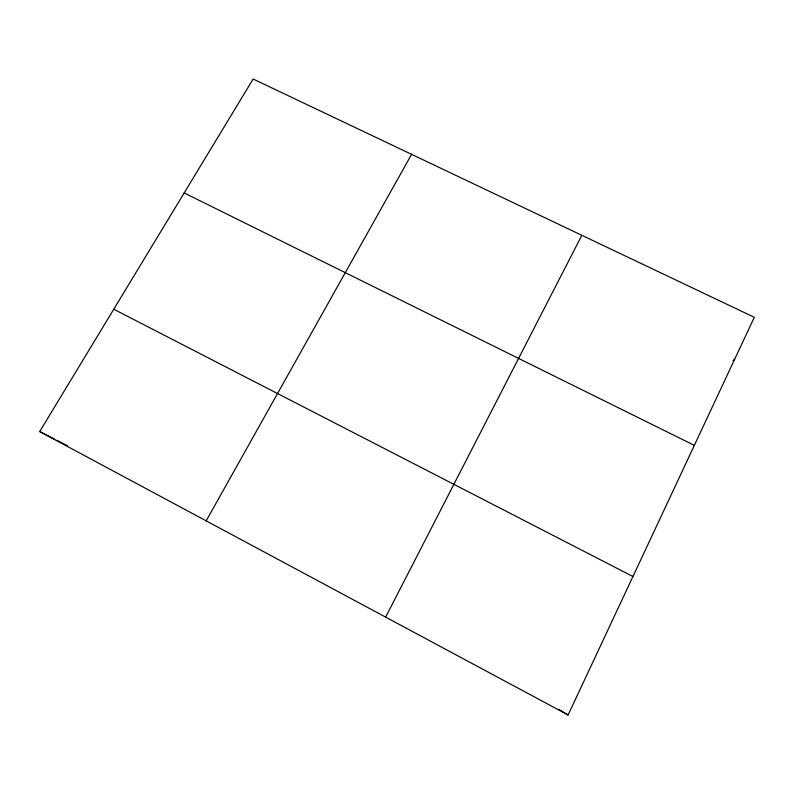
<?xml version="1.0" encoding="UTF-8"?>
<svg xmlns="http://www.w3.org/2000/svg" width="794" height="794" viewBox="0 0 794 794"><rect width="100%" height="100%" fill="white"/><g stroke="black" fill="none" stroke-linecap="round" stroke-linejoin="round"><path stroke-width="1.19" d="M568.107 714.987L754.3 317.302L253.157 79.013L39.7 431.559L568.107 714.987L558.629 709.26M385.646 617.117L581.833 235.302M206.172 520.854L411.6 154.354M732.931 360.694L734.668 359.225M184.178 192.942L694.343 445.365M39.7 431.559L54.637 439.181M56.831 440.303L62.329 443.102M63.381 443.638L67.589 445.791M113.77 309.223L632.937 576.513"/></g></svg>
